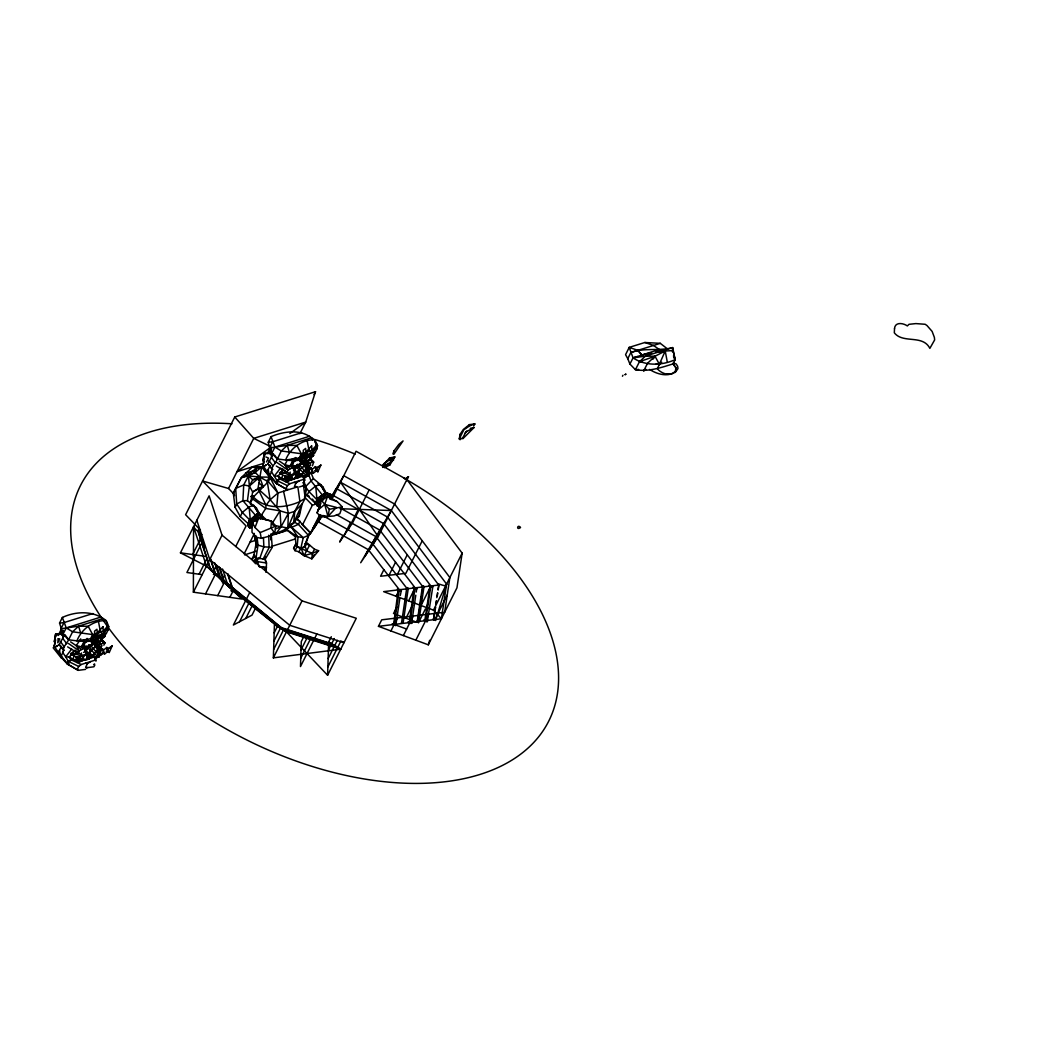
<?xml version="1.0" encoding="UTF-8"?>
<svg xmlns="http://www.w3.org/2000/svg" width="1063" height="1063" viewBox="0 0 1063 1063"><rect width="100%" height="100%" fill="white"/><g stroke="black" fill="none" stroke-linecap="round" stroke-linejoin="round"><path stroke-width="1.5" d="M193.559 526.77L206.474 566.141L286.465 631.807L327.603 675.257L356.278 618.254L302.025 600.874L222.047 535.194L209.119 495.836L180.444 552.826L206.474 566.141L242.019 599.067L193.373 592.184L193.559 526.77C200.469 536.27 198.728 526.783 197.997 530.889M462.033 438.195L460.066 439.564L460.12 434.275L463.282 429.532L469.368 424.629L474.869 423.964L473.673 426.077M252.09 527.328L251.997 532.297L256.489 537.346L261.259 538.316L270.52 535.872L274.732 533.095L275.835 526.052L271.424 521.096L258.774 517.854L249.207 520.498L247.878 525.467L249.646 527.846L252.09 527.328L252.702 523.129L247.878 525.467L249.646 527.846L252.436 526.716M257.087 537.546L258.003 545.146L256.024 558.022L253.964 561.889L251.931 558.992L253.884 555.125L256.077 543.764L256.263 536.084M256.143 547.379L256.276 542.901L254.057 533.666M273.364 657.864L274.427 624.552L286.465 631.807L340.705 649.201L273.364 657.864L302.025 600.874M327.603 675.257L328.666 641.946L331.297 636.724M283.555 491.252L288.392 513.349L287.821 528.085L283.582 531.367L275.915 533.772L272.699 533.254M299.46 511.104L299.261 516.007L293.707 522.89L287.821 528.085L275.915 533.772L273.045 532.962M672.454 351.866L672.68 347.588C658.967 351.375 644.151 347.442 630.837 352.531L627.781 358.696L629.907 364.038L635.435 369.711C648.138 371.984 660.947 367.692 673.025 363.891L675.138 359.639L672.68 347.588L645.454 356.118L633.07 357.872L629.907 364.038M308.084 472.889L307.898 475.972L304.363 477.207L297.839 473.859L295.288 474.643L294.039 469.966L298.132 466.072L300.457 468.916L296.205 472.238L295.288 474.643L296.218 475.267L298.291 474.231L299.992 469.434L306.078 464.252L308.19 465.249L309.16 469.288L308.469 474.842L307.898 475.972L304.363 477.207L297.826 473.859L297.414 478.111L296.006 477.26L294.85 472.955L291.541 475.693L293.242 479.333L296.006 477.26M266.188 571.801L266.507 563.005L265.205 559.151L255.917 558.009L253.884 555.125L256.024 558.022L259.173 566.592L266.428 567.708L259.173 566.592M102.859 637.8L101.822 634.797L96.202 642.052L99.058 641.534L104.745 636.524L105.104 634.159M313.426 455.695L313.784 453.33L312.921 452.811L313.426 455.695L307.752 460.717L304.895 461.222L310.516 453.981L311.552 456.97L309.373 456.838M96.108 656.761L99.218 656.801L100.48 650.104L99.51 646.078L95.178 643.035L92.654 643.819L85.505 650.45M270.746 539.871L271.158 533.759L272.261 547.352L265.205 559.151M262.588 518.93L262.229 515.037L256.688 514.147L251.519 519.329L247.878 525.467L258.774 517.854L271.424 521.096L270.919 527.912L274.732 533.095M258.628 490.096L266.016 505.324L265.737 508.433L261.604 514.891L258.322 514.824M303.34 482.496L306.131 488.462L305.24 498.241L302.184 503.889L294.757 511.356L288.392 513.349L280.007 510.838L276.712 507.184L277.961 492.993L269.936 477.181L261.684 466.803L252.928 466.697M295.793 543.964L296.976 546.794L300.909 547.95L305.108 546.661L307.114 542.954L314.528 549.252L312.309 553.345L311.831 558.846L304.111 555.604L298.955 551.83L295.022 550.674L293.587 548.362L295.793 543.964L297.002 546.741L299.394 547.511M305.174 494.361L305.24 498.241L299.912 501.577L294.757 511.356L293.707 522.89L283.582 531.367M289.84 524.684L298.012 537.307L297.108 546.754L295.899 543.977L295.129 535.127M57.096 646.038L55.183 647.261L54.133 646.065L55.675 639.846M265.79 465.209L263.876 466.431L262.827 465.235L264.355 459.017M54.133 646.065L55.329 642.584L54.346 641.707L55.568 634.199L61.069 634.159L63.421 636.551M102.194 650.423L102.42 648.682L104.865 653.785L107.788 651.659L109.276 652.43L112.2 645.905L106.712 649.506M262.827 465.235L264.009 461.767L263.039 460.877L264.262 453.383L269.763 453.343L271.317 454.924M310.888 469.607L311.114 467.866L313.545 472.969L316.482 470.843L317.957 471.613L320.88 465.076L316.349 467.986L316.561 470.882M259.864 514.545L256.449 508.021L247.453 500.673L249.38 486.07L248.45 475.879L255.213 472.41L261.684 466.803L264.581 465.9M93.265 638.783L92.84 641.746L93.73 643.075L94.634 641.587L91.87 637.614M265.032 556.853L264.793 558.394M301.958 457.967L301.52 460.917L302.423 462.259L303.314 460.757L300.563 456.784L300.018 460.213L301.52 460.917L298.251 459.96L300.018 460.213L292.405 460.864L292.152 459.336L295.766 457.582L297.015 460.266L295.647 459.681L293.72 460.837L291.023 465.315L295.248 465.873L299.341 464.544L300.776 462.591L299.7 460.731M256.449 508.021L250.39 503.995L252.662 491.956L257.977 488.581L261.684 466.803L252.595 466.803L241.979 476.928L244.596 476.104M317.518 521.362L368.343 549.691L399.369 589.752L394.174 624.433L406.637 629.057M396.021 623.915L399.794 598.682M400.273 595.519L401.376 590.35L400.685 589.606M401.548 622.812L406.744 588.118L407.607 587.613L408.285 588.344L403.09 623.038L401.548 622.812L403.09 623.038M412.006 620.447L415.779 595.214M416.258 592.051L416.802 587.866M417.294 620.925L422.489 586.231L423.353 585.726L424.044 586.457L418.849 621.151L417.294 620.925L418.849 621.151M417.786 621.603L421.559 596.37M422.038 593.22L422.742 588.49M424.788 620.779L429.797 587.64M425.652 620.659L430.86 585.965L383.663 523.594L332.839 495.265M432.043 585.819L432.867 586.391L427.273 621.709C423.951 620.885 429.518 620.167 426.808 621.762M433.531 619.716C431.791 617.537 436.481 619.45 433.531 619.716L435.418 607.093M435.883 603.943L436.361 600.794M436.827 597.632L437.544 592.902M438.009 589.752L438.727 585.022L387.49 517.07L336.665 488.741M433.717 619.756L435.617 607.146M436.082 603.997L436.561 600.834M437.265 596.104L437.743 592.955M438.208 589.806L438.913 585.075M329.982 499.185L343.774 475.693L394.599 504.021L449.862 577.554L444.666 612.248L381.71 619.822L378.441 626.333L441.397 618.759L446.593 584.079L391.33 510.532L340.505 482.217L330.54 499.172M331.762 499.583L356.065 451.27L406.89 479.599L462.153 553.132L456.957 587.826L428.296 644.816L378.441 626.333M264.541 559.351L264.926 556.839M87.073 638.398L88.322 641.095L86.953 640.497L92.84 641.746L91.325 641.042L85.04 641.653L82.329 646.131L88.867 646.291L92.043 645.042L92.654 643.819L95.63 646.052L99.138 653.865L99.829 649.387L98.646 645.108L93.916 643.434M294.039 469.966L295.554 473.58L298.225 472.743L305.666 476.676L306.702 473.394L299.394 464.637L301.347 463.003L304.31 465.235L307.832 473.035L308.522 468.557L307.34 464.292L302.822 462.179L297.148 467.614M248.556 524.657L249.207 520.498L256.688 514.147L257.671 515.223L262.229 515.037L260.834 515.914M91.697 638.757L91.325 641.042L89.558 640.79M93.876 657.466L92.733 656.535L94.341 653.227L97.57 650.091L99.829 649.387L100.52 651.3L99.789 655.658L95.67 658.024L89.146 654.675L86.595 655.472L85.346 650.782L86.595 655.472L88.601 655.765L91.312 650.25L97.397 645.068L99.138 653.865M54.346 641.707L55.568 634.199L61.069 634.159M263.039 460.877L264.262 453.383L269.763 453.343M305.413 461.289L306.529 459.934L305.28 463.269L309.585 460.159M460.066 439.564L459.256 438.913L460.12 434.275M327.298 493.405L317.824 498.069L325.517 492.581L330.845 494.481L321.438 500.5L317.093 512.844L320.747 516.698L322.82 515.515L327.975 516.419L329.331 509.297L321.438 500.5L321.345 496.527L325.517 492.581L330.845 494.481L329.716 497.338M89.584 645.055C87.591 645.44 90.023 645.201 88.973 644.816M91.617 645.095L92.189 642.358M305.466 491.531L306.131 488.462L303.447 482.708M86.169 653.785L87.193 655.964L89.611 655.047L88.721 658.927L87.325 658.077L86.169 653.785L82.848 656.509L84.548 660.15L87.325 658.077M272.261 547.352L263.876 546.82L258.003 545.146L256.077 543.764L256.276 542.901M252.595 466.803L256.276 468.477L245.566 475.945L255.213 472.41L256.276 468.477L261.684 466.803M389.842 464.983L388.075 463.76L385.656 465.222L383.53 464.651L389.576 457.954L394.838 456.957L389.842 464.983L385.962 466.976L388.075 463.76L393.682 459.894L389.576 457.954L390.639 461.687L394.838 456.957L389.616 459.615L383.53 464.651L382.653 467.428M254.589 562.739L255.917 558.009L253.884 555.125M86.661 646.649L87.193 647.752L85.837 651.34L84.92 651.247L84.801 648.496L81.944 647.075M295.341 465.82L295.886 466.923L294.517 470.51L293.614 470.431L293.494 467.68L289.216 465.541M428.296 644.816L429.665 640.271M435.604 620.526L446.593 584.079C446.633 588.49 437.013 581.899 438.541 584.929M102.3 636.803L100.679 640.63M310.502 457.528L310.981 455.987M410.663 622.506C409.773 624.938 413.693 622.32 410.65 622.519M200.482 530.105L185.613 514.705L234.75 417.002L315.512 391.702L305.732 422.077L299.899 433.677M222.924 581.913L222.566 582.976L223.722 582.112M232.465 590.217L231.189 590.975L232.611 590.364M302.556 476.649L301.414 475.719L304.51 470.736L307.579 468.531L309.16 469.288L308.469 474.842L306.237 475.533L299.992 469.434L298.809 469.806L296.75 466.816L297.746 466.511M85.572 669.384L78.25 670.354L67.115 663.83L60.87 657.014L63.833 650.091L59.183 644.523L64.816 634.558L68.723 639.82L64.218 646.716L63.089 649.785L64.019 650.171M288.033 489.179L286.93 489.525L277.058 483.917L269.564 476.197L272.513 469.275L267.863 463.707L273.497 453.742M99.218 656.801L95.67 658.024L92.733 656.535L94.341 653.227L91.312 650.25L86.86 654.396L89.531 653.559L96.985 657.492M301.414 475.719L303.035 472.41M97.783 636.086L94.554 644.258L95.896 643.846L99.51 646.078L100.52 651.3L99.391 653.705L100.52 651.3M306.941 453.928L303.234 463.428L303.872 462.206L308.19 465.249L309.213 470.471M259.717 558.606L263.876 546.82L263.425 537.479M342.233 506.878L339.815 513.721L334.034 515.98L327.975 516.419L324.693 504.407L327.563 496.315L337.37 501.709L342.233 506.878L329.331 509.297M97.849 636.019L94.448 644.284L95.178 643.035L95.936 644.856M307.034 453.835L303.141 463.468M97.331 645.666L97.995 644.377L96.388 643.593M272.699 469.354L271.783 468.956L272.912 465.9L275.45 462.91L281.31 450.964L287.316 445.344L311.539 437.757L314.887 439.816L316.747 443.935L316.894 448.878L314.781 453.13L299.221 458.007L285.602 460.053L277.297 458.937L271.769 453.263L269.643 447.935L268.248 442.274L271.065 436.627C283.715 431.326 299.899 428.921 311.539 437.757L312.562 439.923M305.533 544.256L309.958 532.377L301.919 524.298M251.559 496.554L254.11 496.288L268.208 481.712L270.813 476.915M91.856 645.095L93.424 641.029M300.55 464.279L302.623 458.857L309.453 455.628M261.259 538.316L260.196 532.576L255.014 527.514L258.774 517.854M96.906 642.012L96.215 643.766L97.73 643.553M294.757 511.356L287.821 528.085L272.939 525.109M317.093 512.844L320.189 505.457M308.695 461.129L307.951 461.807M673.357 362.961L676.254 364.011L677.663 366.323L677.968 368.609L675.257 372.449L675.882 367.705L673.025 363.891L675.948 367.665L675.736 371.332C670.78 376.927 661.558 373.817 657.359 368.781L665.225 351.003L673.025 350.591L675.138 359.639C661.97 365.699 645.334 366.177 633.07 357.872L629.203 347.388L644.869 342.499L660.296 343.336L667.086 348.624M255.426 563.722L258.628 558.141M298.251 464.279L296.976 464.584L297.72 464.69M406.717 480.622L408.471 476.702L405.069 478.882M258.269 480.011L259.664 477.021L269.936 477.181L268.035 479.161M307.645 468.145L309.439 466.471L310.117 467.879L308.921 469.912L311.114 467.866L312.216 472.185L313.545 472.969L310.529 472.41M384.447 467.733L385.656 465.222M253.127 525.122L250.709 525.866L240.265 516.552L235.122 507.33L236.73 504.008L235.68 488.449L241.288 477.739L249.858 474.164M90.528 638.836L92.64 634.584L108.2 629.708L108.067 624.752L106.194 620.633C93.85 610.574 76.403 610.933 62.372 617.444L59.555 623.091L63.076 634.093L68.617 639.767L76.908 640.869L90.528 638.836L106.101 633.96L108.2 629.708L106.194 620.633C93.517 620.021 81.359 629.216 76.908 640.869M299.221 458.007L301.321 453.755L316.894 448.878L314.887 439.816C302.211 439.205 290.053 448.4 285.602 460.053M92.933 613.537L64.006 622.586L60.95 628.751L78.622 626.173L88.189 626.28L92.64 634.584L72.616 631.781L66.238 627.914L62.372 617.444M301.613 432.707L272.699 441.77L269.643 447.935L287.316 445.344L296.869 445.463L301.321 453.755L281.31 450.964L274.932 447.098L271.065 436.627M660.296 343.336L630.837 352.531M61.455 628.951L58.173 635.475L61.946 630.957M61.242 634.598L63.368 630.372M68.617 639.767L72.616 631.781L78.622 626.173L102.845 618.586M78.25 670.354L67.115 663.844L68.338 661.399C75.221 656.323 85.691 664.309 91.976 656.376M67.633 646.862L78.157 653.253L79.313 650.968L76.27 645.573L80.748 638.876M69.015 663.432L68.364 664.734L58.279 652.562L61.548 646.344M70.357 660.761L72.563 659.419L77.572 660.88L82.077 660.801L76.802 662.462L94.727 656.841M70.331 657.97L72.563 659.419L74.197 656.15L80.23 657.213M74.264 653.546L75.46 653.652L76.549 651.486M77.572 660.88L79.207 657.625M75.46 653.652L79.154 655.313L80.469 655.127L81.559 652.961M85.957 649.998L86.621 648.682M77.307 669.291L78.728 666.474L81.173 664.521L94.966 660.203L96.002 661.066L95.949 657.745M80.469 655.127L84.974 655.047L86.608 651.792M94.886 647.526L95.63 646.052L98.633 645.121M90.674 661.545L87.365 663.764L85.638 667.192L86.342 667.816L93.969 666.767L94.873 664.946M94.341 653.227L97.557 656.363L98.022 654.21L100.254 653.506L99.816 649.387L95.829 651.566L90.714 645.467L92.082 643.407L91.006 641.547M103.842 645.201L104.985 642.929L101.955 639.753M192.616 554.554L201.04 537.798M234.232 494.375L228.532 488.488L253.738 438.368L305.732 422.077L289.867 433.531M203.299 539.938L186.915 572.505L202.116 574.658M199.073 574.233L206.926 558.593M193.373 592.184L222.047 535.194M267.517 453.356L270.799 446.832M211.298 569.104C213.397 570.446 208.64 570.26 211.417 568.891M269.936 453.768L271.344 450.964M240.265 516.552L242.324 512.446L249.101 506.865L253.805 505.39L259.585 514.545M213.424 571.615L216.467 565.516M214.846 573.887L213.411 574.498L214.341 573.422M205.531 593.911L215.364 574.365L210.381 559.218M220.187 577.342C222.287 578.671 217.516 578.498 220.293 577.116M235.734 546.515L246.071 525.972L202.581 480.981L228.532 488.488M248.729 523.82L252.476 518.81M314.037 394.652L315.512 391.702M249.34 524.87L251.081 521.428L256.728 516.751L260.634 515.515L263.212 519.209L260.634 515.515L259.252 515.037L253.805 505.39M223.389 577.674L224.705 575.07M250.709 525.866L252.356 522.611L257.605 518.226L261.232 517.096L260.143 519.262M217.702 595.625L224.24 582.59L219.27 567.456M255.97 521.481L257.605 518.226L256.728 516.751L242.909 500.686L243.719 484.901L248.45 475.879L259.664 477.021L268.208 481.712M286.013 479.28L279.582 478.855L277.031 480.569L275.809 483.027L286.93 489.525M284.95 464.757L287.169 460.359L292.87 460.465L290.066 466.046L284.95 464.757L287.993 470.152L286.851 472.424L276.327 466.046M277.709 482.602L277.044 483.904L266.959 471.733L270.228 465.528M271.224 471.361L277.031 480.569L281.257 478.589L282.891 475.334L288.91 476.397M282.957 472.716L284.14 472.836L285.243 470.657M244.184 553.757L254.376 533.493M262.813 517.747L263.212 519.209M229.077 585.58C231.176 586.922 226.419 586.736 229.183 585.354M284.14 472.836L287.847 474.497L289.149 474.311L290.252 472.131M229.86 597.353L233.129 590.842L227.668 574.179M295.301 467.853L294.199 469.633M286 488.475L287.422 485.645L289.867 483.692L303.646 479.373L304.682 480.237L303.261 483.067M289.149 474.311L292.458 474.736L294.757 472.052M295.541 476.662L294.451 478.828L290.77 479.984L286.253 480.064L279.011 477.141M301.985 463.827L302.822 462.179L306.078 464.252L307.832 473.035M303.58 466.697L304.31 465.235L307.313 464.292L306.582 465.753M299.766 474.417L298.132 477.672L300.67 475.546M294.903 485.22L296.046 482.947L299.354 480.728M310.13 459.309L311.273 457.037M307.951 469.66L308.509 468.57L304.51 470.736M312.456 465.86L313.678 462.099L309.625 457.874M249.752 592.463L233.368 625.031L252.011 615.118L255.279 608.607M239.587 621.722L249.406 602.176M245.792 618.414L252.343 605.392M302.769 524.351L312.402 505.191L316.734 503.835M320.029 505.669L317.319 505.005L315.339 502.958L316.973 499.703L322.235 495.318L324.64 494.561M305.108 493.604L317.319 505.005L318.953 501.749L324.215 497.364L327.829 496.222L329.822 498.348L329.41 496.886M295.022 550.674L296.976 546.794L312.309 553.345L318.608 550.714L314.528 549.252M322.581 500.62L324.215 497.364L310.941 480.795L308.483 473.779M322.129 516.113L309.865 534.41L319.445 515.342M314.249 527.873L320.8 514.851L313.133 527.899M318.621 521.335L321.544 515.555M330.739 499.451L336.121 488.754M274.161 632.884L277.43 626.373L233.129 590.842L231.229 590.563M273.895 641.215L280.446 628.18L224.253 582.604L222.419 582.205M273.629 649.533L283.449 630L215.364 574.365M342.937 535.526L339.655 542.037L352.81 522.425L369.193 489.857M344.04 535.5L350.591 522.478M348.425 528.962L358.258 509.429M382.707 465.767L383.849 463.495M304.563 635.063L301.281 641.574L300.484 666.554L316.867 633.986M301.015 649.905L307.566 636.87M300.749 658.236L310.582 638.69M365.074 556.201L368.343 549.691M369.446 549.664L376.01 536.642L336.479 514.612M373.831 543.127L383.663 523.594M340.187 508.725L391.33 510.532L360.689 562.739L378.215 536.589L406.89 479.599M328.401 650.264L334.3 638.544M328.135 658.595L337.316 640.364M327.869 666.926L340.984 640.869M383.863 569.715L380.581 576.239L405.853 573.356L422.237 540.788M389.005 575.282L395.556 562.247M459.256 438.913L463.84 429.784L470.045 425.599L474.869 423.964M397.429 574.312L407.262 554.78M396.1 596.263L399.369 589.752M393.496 613.603L396.778 607.093M390.905 630.957L397.456 617.922M408.564 600.887L415.128 587.852L376.01 536.642M405.96 618.228L412.524 605.206M403.369 635.581L413.188 616.035M421.028 605.511L430.86 585.965M418.423 622.852L425.439 608.9M426.848 606.096L428.269 603.306M415.832 640.205L428.934 614.148M441.397 618.759L433.491 610.135L462.153 553.132M434.528 620.234L447.271 594.908M622.453 376.236L622.945 375.252M645.706 369.366L643.74 370.814L647.54 363.267L655.007 356.225L665.225 351.003L667.298 362.084M305.054 543.605L309.612 545.12L304.111 555.604L300.909 547.95L303.274 537.639L308.39 535.34L309.958 532.377L296.763 518.359M63.076 634.093L66.238 627.914L100.879 617.072L102.633 619.45M271.769 453.263L274.932 447.098L309.572 436.242M96.946 644.856L100.759 647.301L101.423 648.696L100.241 650.729L102.42 648.682L103.523 653.001L104.865 653.785L101.835 653.227M277.058 483.917L270.932 477.074L263.571 466.418L261.843 466.963L270.082 477.34L270.972 477.021L269.564 476.197L268.155 469.461M266.481 461.927L268.501 458.087L265.87 456.944M263.093 559.138L269.125 547.631L268.713 535.207M293.587 548.362L295.62 544.588M314.037 554.753L311.831 558.846L318.608 550.714M462.418 438.434L465.979 431.897L473.952 427.632L462.817 438.767M288.392 513.349L280.977 526.889L275.915 533.772M90.953 655.831L89.438 658.502L91.086 655.233L88.428 655.658M309.865 534.41L320.588 516.14M94.634 641.587L93.73 643.075L91.79 642.49M303.314 460.757L302.423 462.259L300.484 461.674M55.143 637.574L57.07 634.385M263.823 456.758L265.75 453.569M272.208 523.355L280.007 510.838L265.737 508.433L252.861 499.039L250.974 496.394M249.646 527.846L252.702 523.129L255.014 527.514M100.892 640.976L102.58 636.139L104.745 636.524L104.24 633.628M308.469 461.076L309.36 459.814M99.364 642.331L100.387 641.614L99.258 642.637M266.016 505.324L270.148 499.743L277.961 492.993L297.839 486.774L299.912 501.577C284.273 508.566 265.112 509.815 252.516 496.129L252.861 499.039L250.124 502.493M319.485 499.012L321.345 496.527M71.659 649.094L65.68 656.841L68.338 661.399M676.068 370.655C669.371 377.897 656.868 374.296 649.639 369.419M464.983 433.266L466.723 431.14M638.65 369.406L635.435 369.711L639.448 361.726L645.454 356.118L655.007 356.225L652.921 358.763L655.007 356.225L659.472 364.529L661.731 362.204M652.908 358.776L655.007 356.225L639.448 361.726L642.371 362.005M267.81 453.529L271.583 449.011M79.3 658.09L81.638 655.326L82.848 656.509L84.402 656.004M287.116 478.297L290.319 474.51L291.541 475.693M62.531 652.177L65.68 656.841L69.281 657L75.154 650.184L70.557 653.984M282.678 468.996L280.34 468.265L274.374 476.011L277.974 476.171L283.848 469.368L280.393 472.211M94.793 633.973L92.096 638.438A20.915 8.756 -44 0 1 104.187 634.651L105.795 630.226M303.473 453.144L300.776 457.608A20.915 8.756 -44 0 1 312.867 453.821L314.489 449.41M321.371 500.992L318.953 501.749L308.934 491.584L305.48 486.734L313.386 478.602L310.901 472.477M327.975 516.419L336.4 507.396L324.693 504.407L318.289 509.815M383.53 464.651L387.131 460.983M88.761 655.884L89.611 655.047M112.2 645.905L109.927 648.138L106.725 649.094L106.792 647.447L103.709 649.971M297.441 475.068L298.291 474.231L295.886 475.134L294.85 472.955L293.082 475.174L285.203 477.792M320.88 465.076L318.608 467.321L315.419 468.265L315.485 466.63L312.402 469.155M406.199 478.948L408.471 476.702M70.623 641.866L81.731 649.466L89.252 647.115M279.303 461.05L290.425 468.637L297.932 466.285M83.06 659.405L80.11 661.558L77.147 660.628L76.071 657.213L78.821 657.851L81.638 655.326L83.06 659.405L84.548 660.15L81.545 659.591M291.74 478.589L288.804 480.742L285.841 479.812L284.751 476.397L287.502 477.021L290.319 474.51L291.74 478.589L293.242 479.333L290.226 478.762M295.514 519.262L299.261 516.007L302.184 503.889L293.707 522.89L291.129 524.086M93.624 664.681L94.58 663.883M326.474 493.684L323.046 487.16L320.415 484.529L315.698 486.004L308.934 491.584L306.862 495.69L309.253 496.208M424.881 620.739L424.084 619.623L424.31 620.832M655.619 352.265L659.273 349.501L633.07 357.872L637.707 356.61M643.74 370.814L645.733 369.299M309.28 474.39L312.216 472.185M103.523 653.001L100.586 655.207L99.138 653.373M251.931 558.992L253.632 557.743M270.029 447.842L236.983 471.693L263.757 463.309M103.682 636.139L102.859 636.71L104.971 636.219M251.519 519.329L257.671 515.223M290.425 468.637L287.993 470.152L277.058 462.578M81.731 649.466L79.313 650.968L68.364 643.407M102.061 635.687L93.943 639.674L91.963 637.866M263.571 466.418L266.401 464.81M54.891 647.234L62.252 657.891L61.402 658.17L53.15 647.779L59.129 644.829M296.577 459.654L293.508 462.259L292.458 465.541M87.897 640.484L84.827 643.075L83.778 646.357M287.209 527.633L291.687 527.328L298.424 524.338L300.045 521.269L297.494 519.741M245.566 475.945L250.908 473.633M260.196 532.576L275.835 526.052M400.286 589.633L399.874 590.443L400.977 590.789M416.032 587.746L415.633 588.557L416.736 588.902M430.037 586.058L429.279 584.929L429.465 586.125M431.777 585.859L431.472 586.803L432.575 586.962M301.108 462.551L302.742 461.9M92.428 643.367L94.062 642.73M257.977 488.581L263.119 486.562L259.664 477.021L255.213 472.41M275.304 528.949L280.977 526.889L280.007 510.838M76.509 658.608L79.778 657.532M301.347 463.003L303.872 462.206M305.121 464.039L313.678 462.099L310.396 459.322M294.85 468.756L296.205 472.238L298.955 471.374M280.805 473.779L285.097 472.437M280.021 474.231L286.08 472.331M285.482 481.632L303.42 476.025L303.646 479.373M296.418 486.548L294.331 486.362M299.46 486.947L302.649 485.937M317.319 505.005L320.933 503.875M250.044 542.103L256.342 540.137M270.52 535.699L287.847 530.264M244.556 554.873L256.143 551.245M271.809 546.329L295.434 538.928M92.654 643.819L95.178 643.035M96.427 644.856L104.985 642.929L100.613 639.222M86.169 649.573L87.511 653.054L90.275 652.19M71.341 655.047L77.4 653.147M83.592 652.39L85.12 651.685M99.563 647.673L100.759 647.301L99.55 647.301M99.271 650.49L100.48 650.104M86.342 667.816L87.737 667.378M312.309 553.345L304.111 555.604L298.955 551.83L300.909 547.95L304.045 547.498L308.39 535.34L298.424 524.338L294.371 522.159M645.44 354.511L651.619 352.823M651.34 352.597L641.906 354.976L637.773 350.312L629.203 347.388L625.562 354.67L627.781 358.696M254.495 470.789L245.513 472.929L248.476 476.038M311.539 455.881L313.665 455.389M317.306 506.001L316.708 502.759L317.306 506.001L320.096 505.43M470.205 428.362L473.952 427.632M304.895 461.222L307.752 460.717L305.466 460.093M96.202 642.052L99.058 641.534L96.786 640.909M255.758 479.24L252.715 479.798L249.38 486.07L252.662 491.956L263.119 486.562L258.827 482.801M657.758 352.265L665.225 351.003M423.818 586.816L438.727 585.022M395.316 625.549C398.04 624.008 392.433 624.619 395.781 625.482M268.248 442.274L272.699 441.77M59.555 623.091L64.006 622.586M292.405 460.864L294.278 460.771L292.152 459.336M83.725 641.68L85.598 641.6L83.472 640.152L83.725 641.68L85.04 641.653M290.066 466.046L298.464 465.7M89.784 646.517L81.373 646.862L76.27 645.573M254.11 496.288L251.24 496.315L252.861 499.039M308.243 466.484L309.439 466.471M247.453 500.673L242.909 500.686L236.73 504.008L242.324 512.446L252.356 522.611M78.476 641.175L84.176 641.281L81.373 646.862L84.801 648.496M667.006 374.083L669.81 374.216M320.747 516.698L327.524 517.03M285.522 528.882L294.571 536.164L303.274 537.639L291.687 527.328M180.444 552.826L204.774 556.268M257.153 561.556L266.507 563.005L265.192 560.573M656.203 363.918L659.472 364.529M286.851 472.424L288.445 472.769M78.157 653.253L79.752 653.586M318.9 504.686L315.95 504.008L317.678 500.567L323.325 495.889L327.245 494.654L327.829 496.222M413.72 588.025L413.135 587.148L414.145 586.842L409.441 622.214L407.886 621.988L408.577 622.732M406.744 588.118L407.421 588.849M397.974 589.912L397.376 589.035L398.386 588.743L393.682 624.114L392.127 623.888L392.818 624.619M216.148 575.096L217.33 574.365L215.829 574.791L210.66 559.058M225.037 583.335L226.206 582.59L224.705 583.029L219.536 567.283M233.926 591.573L235.109 590.842L233.608 591.267L227.92 573.954M304.802 475.945L306.596 476.503M294.159 482.35L296.046 482.947M85.478 663.179L87.365 663.764M277.43 626.373L331.683 643.753M333.184 644.656L278.944 627.276L228.704 586.723M280.446 628.18L334.686 645.573M336.2 646.477L281.947 629.083L219.802 578.485L214.633 562.739M283.449 630L337.702 647.38M339.203 648.297L284.964 630.904L210.926 570.246L198.515 532.47M644.869 342.499L653.439 345.409L661.611 351.135M315.007 470.55L317.957 471.613L315.485 466.63L316.482 470.843M106.313 651.38L109.276 652.43L106.792 647.447L107.788 651.659M417.068 588.583L415.128 587.852L409.919 622.546L411.873 623.277M399.382 589.752L401.336 590.47M433.491 610.135L383.637 591.639L422.981 586.909L379.836 530.118L340.306 508.087M394.878 614.122L417.041 622.333M331.51 499.477L337.37 501.709M315.312 470.577L317.957 471.613M106.632 651.393L109.276 652.43M284.751 476.397L288.804 480.742L287.502 477.021L291.581 478.709M76.071 657.213L80.11 661.558L78.821 657.851L82.901 659.525M289.867 483.692L279.609 478.868L277.974 476.171M81.173 664.521L70.915 659.698L69.281 657M269.882 446.181L253.738 438.368L234.75 417.002M307.366 464.876L309.373 465.86L310.728 465.063L309.067 462.804M290.119 466.046L293.494 467.68M97.676 645.214L100.693 646.676L102.048 645.892L100.387 643.62M277.031 480.582L287.422 485.645M68.351 661.399L78.728 666.474M287.502 477.021L288.95 477.725M78.821 657.851L80.257 658.555M92.733 656.535L89.146 654.675L89.531 653.559L93.013 655.712M324.175 516.405L372.17 543.166L407.222 588.809M279.423 472.57L282.891 475.334M70.743 653.4L74.197 656.15M341.98 641.481L343.987 642.69L289.747 625.296L209.756 559.616L196.828 520.259M328.666 641.946L340.705 649.201M298.225 472.743L301.706 474.882M318.953 501.749L316.973 499.703L315.698 486.004M60.87 657.014L62.279 657.851L60.87 657.014L59.475 650.29M269.564 476.197L270.932 477.074M98.806 646.915L101.423 648.696M317.93 483.665L323.046 487.16M285.482 528.696L298.012 537.307M295.634 476.849L297.414 478.111L295.886 475.134L297.029 477.872M86.953 657.678L88.721 658.927L87.193 655.964L88.335 658.701M99.404 653.16L101.397 654.609M76.31 651.034L78.609 652.735M257.977 512.127L267.012 520.365M278.028 475.945L281.243 478.589M69.334 656.761L72.55 659.405M313.386 478.602L320.415 484.529L325.358 492.382M259.173 489.817L270.148 499.743L276.712 507.184M92.016 637.893L93.943 639.674M198.94 531.766L201.917 534.53L200.508 535.194M304.43 496.953L312.402 505.191M310.183 459.654L312.137 461.834M100.507 639.381L103.456 642.663M637.773 350.312L642.836 356.158M267.079 480.157L277.961 492.993M314.661 441.464L316.747 443.935M95.829 651.566L98.022 654.21L97.57 650.091M251.453 524.484L252.303 525.547M306.131 488.462L303.433 485.02L305.24 498.241M312.402 499.065L315.339 502.958M274.48 455.057L277.416 458.99M275.45 462.91L271.53 457.648L271.185 451.27M268.992 460.638L272.912 465.9M267.863 463.707L271.783 468.956M66.756 643.726L62.85 638.464L62.504 632.086M60.312 641.454L64.218 646.716M59.183 644.523L63.089 649.785M255.027 556.773L255.917 558.009M340.505 482.217L378.215 536.589M469.368 424.629L470.045 425.599M320.415 484.529L325.849 494.175M308.655 456.04L309.997 458.525M99.962 636.87L101.317 639.341M673.597 356.783L675.138 359.639L673.477 355.826M234.551 495.664L233.302 493.166L235.68 488.449L243.719 484.901L249.38 486.07L259.664 477.021L252.715 479.798L248.45 475.879L241.288 477.739L233.302 493.166L235.122 507.33M305.108 546.661L306.755 550.395M85.904 652.204L87.538 656.097M222.539 569.037L228.226 586.351M216.613 565.41L221.782 581.155M201 536.709L204.628 547.724M197.824 530.849L210.753 570.206M287.316 445.344L289.388 452.506M78.622 626.173L80.708 633.322M271.424 521.096L272.248 524.099M303.606 479.24L305.48 486.734M253.937 533.52L256.077 543.764M264.993 567.509L265.83 571.748M307.087 440.241L308.868 449.729M98.394 621.058L100.174 630.558M267.331 481.791L270.148 499.743M265.604 569.077L265.936 571.801M306.264 469.275L306.702 473.394L308.948 472.69L308.522 468.557M99.829 649.387L100.254 653.506M249.101 506.865L250.363 520.564M107.655 648.815L107.881 651.699M94.806 657.957L94.966 660.203M304.576 463.016L304.616 464.039M304.643 476.928L304.682 480.237M403.581 477.938A262.069 152.554 26.7 0 1 507.782 762.57A262.069 152.554 26.7 0 1 117.462 639.434A262.069 152.554 26.7 0 1 231.96 423.792M315.18 439.59A262.069 152.554 26.7 0 1 355.201 454.127M520.471 527.487C516.073 531.115 517.415 523.461 520.471 527.487M625.137 374.654L625.815 374.176L625.137 374.654M894.515 328.587L894.315 332.799C903.005 344 922.737 334.167 929.859 348.385L934.643 339.921L934.39 337.436L932.131 331.417L926.976 325.53L925.169 324.281L915.854 323.59L909.011 324.321L907.35 325.929C903.377 323.086 895.033 321.584 894.515 328.587M58.226 638.717L57.787 642.756L59.82 638.916L58.226 638.717M394.028 450.832L392.898 453.901L393.828 454.3L403.063 440.932L398.824 444.4L394.028 450.832M102.925 626.692L97.358 632.857L96.932 629.243L94.514 631.196L95.045 636.604L100.812 630.891L101.928 634.452L109.117 626.625L108.12 625.735L103.244 631.01L102.925 626.692M311.618 445.862L306.038 452.027L305.626 448.413L303.207 450.367L303.739 455.775L309.506 450.074L310.609 453.622L317.797 445.796L316.814 444.905L311.924 450.181L311.618 445.862M89.438 646.902L88.056 647.633L90.116 650.622L91.763 649.732L89.438 646.902M305.546 457.94L304.297 457.914L305.546 457.94M96.853 638.757L95.604 638.73L96.853 638.757M642.397 361.965L639.448 361.726L642.384 361.978"/></g></svg>
